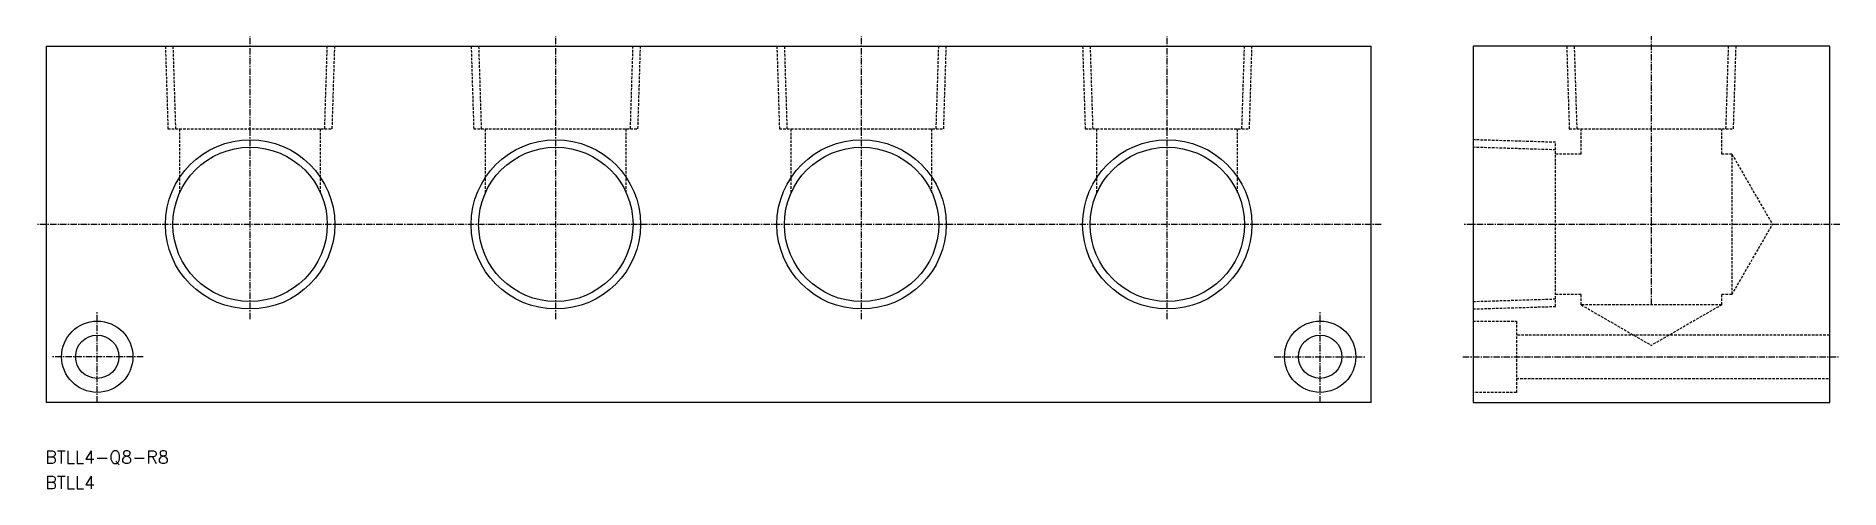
# Model space of a CAD drawing. Extents: x 32 to 386, y 97 to 186.
import ezdxf
from ezdxf.enums import TextEntityAlignment as Align

# ---------------------------------------------------------------- set-up
doc = ezdxf.new("R2010")
doc.units = 0
doc.linetypes.add('CENTER', pattern=[2, 1.25, -0.25, 0.25, -0.25])
doc.linetypes.add('DASHED', pattern=[0.75, 0.5, -0.25])
doc.layers.get('0').update_dxf_attribs({"linetype": 'CONTINUOUS'})
doc.layers.add('CENTER', color=1, linetype='CENTER')
doc.styles.get("Standard").update_dxf_attribs({"font": 'txt.shx', "bigfont": 'extfont.shx'})

msp = doc.modelspace()

# ---------------------------------------------------------------- linework, layer by layer
at = {"color": 7, "linetype": 'CONTINUOUS'}
for p, q in [((34, 183.5), (294, 183.5)), ((34, 183.5), (34, 113.5)), ((294, 113.5), (294, 183.5)), ((294, 113.5), (34, 113.5))]:
    msp.add_line(p, q, dxfattribs=at)
at = {"color": 3, "linetype": 'DASHED'}
for p, q in [((57.38, 183.5), (57.88, 167.3)), ((58.85, 183.5), (59.36, 167.3)), ((88.64, 167.3), (89.15, 183.5)), ((90.12, 167.3), (90.62, 183.5)), ((117.38, 183.5), (117.88, 167.3)), ((118.85, 183.5), (119.36, 167.3)), ((148.64, 167.3), (149.15, 183.5)), ((150.12, 167.3), (150.62, 183.5)), ((177.38, 183.5), (177.88, 167.3)), ((178.85, 183.5), (179.36, 167.3)), ((208.64, 167.3), (209.15, 183.5)), ((210.12, 167.3), (210.62, 183.5)), ((237.38, 183.5), (237.88, 167.3)), ((238.85, 183.5), (239.36, 167.3)), ((268.64, 167.3), (269.15, 183.5)), ((270.12, 167.3), (270.62, 183.5)), ((332.38, 183.5), (332.88, 167.3)), ((333.85, 183.5), (334.36, 167.3)), ((363.64, 167.3), (364.15, 183.5)), ((365.12, 167.3), (365.62, 183.5)), ((57.88, 167.3), (90.12, 167.3)), ((60.2, 154.74), (60.2, 167.3)), ((87.8, 154.74), (87.8, 167.3)), ((117.88, 167.3), (150.12, 167.3)), ((120.2, 154.74), (120.2, 167.3)), ((147.8, 154.74), (147.8, 167.3)), ((177.88, 167.3), (210.12, 167.3)), ((180.2, 154.74), (180.2, 167.3)), ((207.8, 154.74), (207.8, 167.3)), ((237.88, 167.3), (270.12, 167.3)), ((240.2, 154.74), (240.2, 167.3)), ((267.8, 154.74), (267.8, 167.3)), ((332.88, 167.3), (365.12, 167.3)), ((335.2, 162.3), (335.2, 167.3)), ((362.8, 162.3), (362.8, 167.3)), ((330.2, 164.62), (314, 165.12)), ((330.2, 163.14), (314, 163.65)), ((330.2, 132.38), (330.2, 164.62)), ((335.2, 162.3), (330.2, 162.3)), ((364.8, 162.3), (362.8, 162.3)), ((364.8, 162.3), (372.77, 148.5)), ((364.8, 162.3), (364.8, 134.7)), ((364.8, 134.7), (372.77, 148.5)), ((335.2, 134.7), (330.2, 134.7)), ((335.2, 132.7), (335.2, 134.7)), ((362.8, 132.7), (362.8, 134.7)), ((364.8, 134.7), (362.8, 134.7)), ((314, 133.35), (330.2, 133.86)), ((314, 131.88), (330.2, 132.38)), ((362.8, 132.7), (335.2, 132.7)), ((335.2, 132.7), (349, 124.73)), ((362.8, 132.7), (349, 124.73)), ((313.98, 129.49), (322.5, 129.49)), ((322.5, 129.49), (322.5, 115.5)), ((383.98, 126.75), (322.5, 126.75)), ((322.5, 118.25), (383.98, 118.25)), ((322.5, 115.5), (313.98, 115.5))]:
    msp.add_line(p, q, dxfattribs=at)
at = {"color": 7, "linetype": 'CONTINUOUS'}
msp.add_lwpolyline([(314, 113.5), (384, 113.5), (384, 183.5), (314, 183.5)], close=True, dxfattribs=at)
at = {"color": 3, "linetype": 'CONTINUOUS'}
for centre in [(74, 148.5), (134, 148.5), (194, 148.5), (254, 148.5)]:
    msp.add_circle(centre, 16.62, dxfattribs=at)
at = {"color": 7, "linetype": 'CONTINUOUS'}
for centre, radius in [((74, 148.5), 15.15), ((134, 148.5), 15.15), ((194, 148.5), 15.15), ((254, 148.5), 15.15), ((44, 122.5), 7), ((284, 122.5), 7), ((44, 122.5), 4.25), ((284, 122.5), 4.25)]:
    msp.add_circle(centre, radius, dxfattribs=at)
at = {"layer": 'CENTER', "color": 1, "linetype": 'CENTER'}
for p, q in [((74, 129.88), (74, 185.5)), ((134, 129.88), (134, 185.5)), ((194, 129.88), (194, 185.5)), ((254, 129.88), (254, 185.5)), ((349, 132.7), (349, 185.5)), ((296, 148.5), (32, 148.5)), ((386, 148.5), (312, 148.5)), ((44, 113.5), (44, 131.5)), ((284, 113.5), (284, 131.5)), ((53, 122.5), (35, 122.5)), ((275, 122.5), (293, 122.5)), ((312, 122.5), (386, 122.5))]:
    msp.add_line(p, q, dxfattribs=at)

# ---------------------------------------------------------------- texts
at = {"color": 7, "linetype": 'CONTINUOUS'}
for s, p in [('BTLL4-Q8-R8', (33.83, 102.77)), ('BTLL4', (33.83, 97.77))]:
    msp.add_text(s, height=2.5, dxfattribs=at).set_placement(p, align=Align.MIDDLE_LEFT)

doc.saveas('drawing.dxf')
